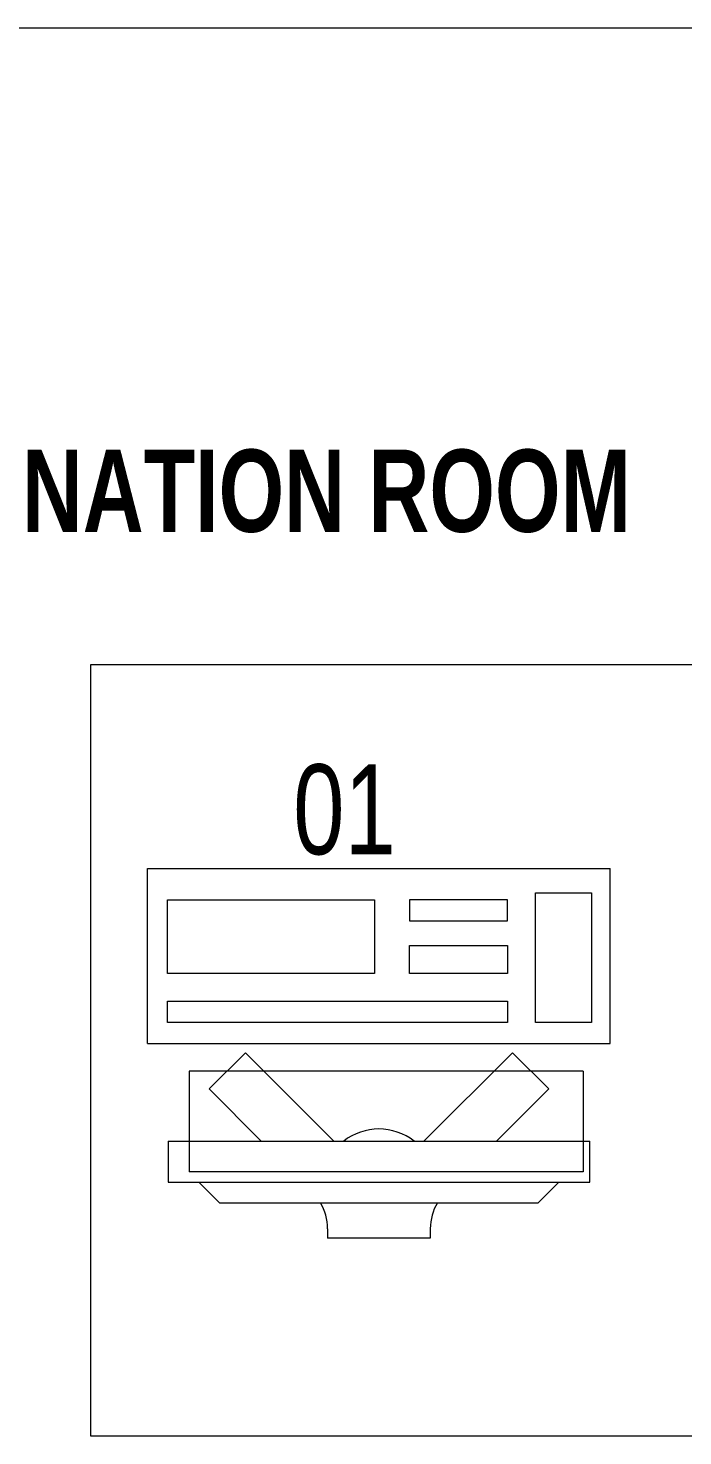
# Model space of a CAD drawing. Header units: millimetres. Extents: x -160614 to 59925, y -157025 to 0.
# Drawn here: x -30768 to -30131, y -110602 to -109233 of the extents above; entities that cross this region are included whole.
import ezdxf

# ---------------------------------------------------------------- set-up
doc = ezdxf.new("R2010")
doc.units = ezdxf.units.MM
doc.header["$LTSCALE"] = 8
for name, color, linetype, lineweight in [('72_EGR_BASE_TEXT', 9, 'Continuous', 5), ('72_EGR_EQP_TAG', 9, 'Continuous', 5), ('LOADING', 9, 'Continuous', 5), ('Walls', 9, 'Continuous', 5)]:
    doc.layers.add(name, color=color, linetype=linetype, lineweight=lineweight)
doc.styles.add('X3G_ENTITY_257CFD', font='swisscl.ttf', dxfattribs={"height": 200})
doc.styles.add('X3G_ENTITY_9EC9', font='swisscl.ttf', dxfattribs={"height": 0.2})

# ---------------------------------------------------------------- blocks, each defined once
blk = doc.blocks.new('ITCWLS1-P')
at = {"layer": 'LOADING'}
for p, q in [((-0.17, 0.45), (-0.17, 0)), ((-0.17, 0.45), (0, 0.45)), ((0, 0.45), (0, 0)), ((-0.2651, 0.43, 0), (-0.3051, 0.43, 0)), ((-0.3051, 0.43, 0), (-0.3051, 0.02, 0)), ((-0.2651, 0.43, 0), (-0.2651, 0.02, 0)), ((-0.1496, 0.4305), (-0.1291, 0.4305)), ((-0.1291, 0.4305), (-0.1291, 0.4089)), ((-0.3251, 0.38, 0), (-0.3051, 0.4, 0)), ((-0.197, 0.4094), (-0.295, 0.4094)), ((-0.295, 0.0264), (-0.295, 0.4094)), ((-0.197, 0.0264), (-0.197, 0.4094)), ((-0.3251, 0.38, 0), (-0.3251, 0.07, 0)), ((-0.3503, 0.275), (-0.3596, 0.275)), ((-0.3596, 0.175), (-0.3596, 0.275)), ((-0.3503, 0.175), (-0.3596, 0.175)), ((-0.3251, 0.07, 0), (-0.3051, 0.05, 0)), ((-0.3051, 0.02, 0), (-0.2651, 0.02, 0)), ((-0.197, 0.0264), (-0.295, 0.0264)), ((-0.17, 0), (0, 0))]:
    blk.add_line(p, q, dxfattribs=at)
at = {"layer": 'LOADING', "extrusion": (2.48281e-10, 3.18408e-10, -1)}
for p, q in [((-0.2651, 0.3395), (-0.2144, 0.3902)), ((-0.1791, 0.3548), (-0.2144, 0.3902)), ((-0.2651, 0.2688), (-0.1791, 0.3548))]:
    blk.add_line(p, q, dxfattribs=at)
at = {"layer": 'LOADING', "extrusion": (2.48281e-10, -3.18408e-10, -1)}
for p, q in [((-0.2651, 0.1812), (-0.1791, 0.0952)), ((-0.2651, 0.1105), (-0.2144, 0.0598)), ((-0.1791, 0.0952), (-0.2144, 0.0598))]:
    blk.add_line(p, q, dxfattribs=at)
at = {"layer": 'LOADING'}
for points in [[(-0.1291, 0.4089), (-0.1291, 0.1), (-0.1496, 0.1), (-0.1496, 0.4305)], [(-0.1496, 0.1), (-0.1496, 0.1), (-0.1496, 0.1), (-0.1496, 0.1), (-0.1496, 0.1), (-0.1496, 0.1), (-0.1496, 0.1), (-0.1496, 0.1), (-0.1496, 0.1)], [(-0.1496, 0.1), (-0.1496, 0.1), (-0.1496, 0.1), (-0.1496, 0.1), (-0.1496, 0.1), (-0.1496, 0.1), (-0.1496, 0.1), (-0.1496, 0.1), (-0.1496, 0.1), (-0.1496, 0.1), (-0.1496, 0.1), (-0.1496, 0.1), (-0.1496, 0.1), (-0.1496, 0.1), (-0.1496, 0.1), (-0.1496, 0.1), (-0.1496, 0.1), (-0.1496, 0.1)], [(-0.1496, 0.1), (-0.1496, 0.1), (-0.1496, 0.1), (-0.1496, 0.1), (-0.1496, 0.1), (-0.1496, 0.1), (-0.1496, 0.1), (-0.1496, 0.1), (-0.1496, 0.1), (-0.1496, 0.1)], [(-0.1496, 0.1), (-0.1496, 0.1), (-0.1496, 0.1), (-0.1496, 0.1), (-0.1496, 0.1), (-0.1496, 0.1), (-0.1496, 0.1)], [(-0.1496, 0.1), (-0.1496, 0.1), (-0.1496, 0.1), (-0.1496, 0.1), (-0.1496, 0.1), (-0.1496, 0.1), (-0.1496, 0.1), (-0.1496, 0.1), (-0.1496, 0.1), (-0.1496, 0.1)], [(-0.1496, 0.1), (-0.1496, 0.1), (-0.1496, 0.1), (-0.1496, 0.1), (-0.1496, 0.1), (-0.1496, 0.1), (-0.1496, 0.1), (-0.1496, 0.1), (-0.1496, 0.1), (-0.1496, 0.1), (-0.1496, 0.1), (-0.1496, 0.1), (-0.1496, 0.1), (-0.1496, 0.1), (-0.1496, 0.1)], [(-0.1496, 0.1), (-0.1496, 0.1), (-0.1496, 0.1), (-0.1496, 0.1), (-0.1496, 0.1), (-0.1496, 0.1), (-0.1496, 0.1), (-0.1496, 0.1), (-0.1496, 0.1), (-0.1496, 0.1)], [(-0.1496, 0.1), (-0.1496, 0.1), (-0.1496, 0.1), (-0.1496, 0.1), (-0.1496, 0.1), (-0.1496, 0.1), (-0.1496, 0.1), (-0.1496, 0.1), (-0.1496, 0.1), (-0.1496, 0.1)], [(-0.1496, 0.1), (-0.1496, 0.1), (-0.1496, 0.1), (-0.1496, 0.1), (-0.1496, 0.1), (-0.1496, 0.1), (-0.1496, 0.1), (-0.1496, 0.1), (-0.1496, 0.1), (-0.1496, 0.1), (-0.1496, 0.1), (-0.1496, 0.1), (-0.1496, 0.1), (-0.1496, 0.1), (-0.1496, 0.1), (-0.1496, 0.1), (-0.1496, 0.1), (-0.1496, 0.1), (-0.1496, 0.1), (-0.1496, 0.1), (-0.1496, 0.1), (-0.1496, 0.1), (-0.1496, 0.1), (-0.1496, 0.1), (-0.1496, 0.1), (-0.1496, 0.1), (-0.1496, 0.1), (-0.1496, 0.1), (-0.1496, 0.1), (-0.1496, 0.1), (-0.1496, 0.1), (-0.1496, 0.1), (-0.1496, 0.1), (-0.1496, 0.1), (-0.1496, 0.1), (-0.1496, 0.1), (-0.1496, 0.1), (-0.1496, 0.1), (-0.1496, 0.1), (-0.1496, 0.1), (-0.1496, 0.1), (-0.1496, 0.1), (-0.1496, 0.1), (-0.1496, 0.1), (-0.1496, 0.1), (-0.1496, 0.1), (-0.1496, 0.1), (-0.1496, 0.1), (-0.1496, 0.1), (-0.1496, 0.1), (-0.1496, 0.1), (-0.1496, 0.1), (-0.1496, 0.1), (-0.1496, 0.1)], [(-0.1496, 0.1), (-0.1496, 0.1), (-0.1496, 0.1), (-0.1496, 0.1), (-0.1496, 0.1), (-0.1496, 0.1), (-0.1496, 0.1), (-0.1496, 0.1), (-0.1496, 0.1), (-0.1496, 0.1), (-0.1496, 0.1), (-0.1496, 0.1), (-0.1496, 0.1), (-0.1496, 0.1), (-0.1496, 0.1), (-0.1496, 0.1), (-0.1496, 0.1), (-0.1496, 0.1), (-0.1496, 0.1), (-0.1496, 0.1), (-0.1496, 0.1), (-0.1496, 0.1), (-0.1496, 0.1), (-0.1496, 0.1), (-0.1496, 0.1), (-0.1496, 0.1), (-0.1496, 0.1), (-0.1496, 0.1), (-0.1496, 0.1), (-0.1496, 0.1), (-0.1496, 0.1), (-0.1496, 0.1), (-0.1496, 0.1), (-0.1496, 0.1), (-0.1496, 0.1), (-0.1496, 0.1), (-0.1496, 0.1), (-0.1496, 0.1), (-0.1496, 0.1), (-0.1496, 0.1), (-0.1496, 0.1), (-0.1496, 0.1), (-0.1496, 0.1), (-0.1496, 0.1), (-0.1496, 0.1), (-0.1496, 0.1), (-0.1496, 0.1), (-0.1496, 0.1), (-0.1496, 0.1), (-0.1496, 0.1), (-0.1496, 0.1), (-0.1496, 0.1), (-0.1496, 0.1), (-0.1496, 0.1), (-0.1496, 0.1), (-0.1496, 0.1), (-0.1496, 0.1), (-0.1496, 0.1), (-0.1496, 0.1), (-0.1496, 0.1), (-0.1496, 0.1), (-0.1496, 0.1), (-0.1496, 0.1), (-0.1496, 0.1), (-0.1496, 0.1), (-0.1496, 0.1), (-0.1496, 0.1), (-0.1496, 0.1), (-0.1496, 0.1), (-0.1496, 0.1), (-0.1496, 0.1), (-0.1496, 0.1), (-0.1496, 0.1), (-0.1496, 0.1), (-0.1496, 0.1), (-0.1496, 0.1), (-0.1496, 0.1), (-0.1496, 0.1), (-0.1496, 0.1), (-0.1496, 0.1), (-0.1496, 0.1), (-0.1496, 0.1), (-0.1496, 0.1), (-0.1496, 0.1), (-0.1496, 0.1), (-0.1496, 0.1), (-0.1496, 0.1), (-0.1496, 0.1), (-0.1496, 0.1)], [(-0.1496, 0.1), (-0.1496, 0.1), (-0.1496, 0.1), (-0.1496, 0.1), (-0.1496, 0.1), (-0.1496, 0.1), (-0.1496, 0.1), (-0.1496, 0.1), (-0.1496, 0.1), (-0.1496, 0.1), (-0.1496, 0.1), (-0.1496, 0.1)], [(-0.1496, 0.1), (-0.1496, 0.1), (-0.1496, 0.1), (-0.1496, 0.1), (-0.1496, 0.1), (-0.1496, 0.1), (-0.1496, 0.1)], [(-0.1496, 0.1), (-0.1496, 0.1), (-0.1496, 0.1), (-0.1496, 0.1), (-0.1496, 0.1), (-0.1496, 0.1), (-0.1496, 0.1), (-0.1496, 0.1), (-0.1496, 0.1), (-0.1496, 0.1), (-0.1496, 0.1), (-0.1496, 0.1), (-0.1496, 0.1), (-0.1496, 0.1), (-0.1496, 0.1), (-0.1496, 0.1), (-0.1496, 0.1)], [(-0.1496, 0.1), (-0.1496, 0.1), (-0.1496, 0.1), (-0.1496, 0.1), (-0.1496, 0.1), (-0.1496, 0.1), (-0.1496, 0.1), (-0.1496, 0.1), (-0.1496, 0.1), (-0.1496, 0.1), (-0.1496, 0.1), (-0.1496, 0.1), (-0.1496, 0.1), (-0.1496, 0.1), (-0.1496, 0.1), (-0.1496, 0.1), (-0.1496, 0.1), (-0.1496, 0.1), (-0.1496, 0.1), (-0.1496, 0.1), (-0.1496, 0.1), (-0.1496, 0.1), (-0.1496, 0.1), (-0.1496, 0.1), (-0.1496, 0.1), (-0.1496, 0.1), (-0.1496, 0.1), (-0.1496, 0.1), (-0.1496, 0.1), (-0.1496, 0.1), (-0.1496, 0.1), (-0.1496, 0.1), (-0.1496, 0.1), (-0.1496, 0.1), (-0.1496, 0.1), (-0.1496, 0.1), (-0.1496, 0.1), (-0.1496, 0.1), (-0.1496, 0.1), (-0.1496, 0.1), (-0.1496, 0.1), (-0.1496, 0.1), (-0.1496, 0.1), (-0.1496, 0.1), (-0.1496, 0.1), (-0.1496, 0.1), (-0.1496, 0.1), (-0.1496, 0.1), (-0.1496, 0.1), (-0.1496, 0.1), (-0.1496, 0.1), (-0.1496, 0.1), (-0.1496, 0.1), (-0.1496, 0.1), (-0.1496, 0.1), (-0.1496, 0.1), (-0.1496, 0.1), (-0.1496, 0.1), (-0.1496, 0.1), (-0.1496, 0.1), (-0.1496, 0.1), (-0.1496, 0.1), (-0.1496, 0.1), (-0.1496, 0.1), (-0.1496, 0.1), (-0.1496, 0.1), (-0.1496, 0.1), (-0.1496, 0.1), (-0.1496, 0.1), (-0.1496, 0.1), (-0.1496, 0.1), (-0.1496, 0.1), (-0.1496, 0.1), (-0.1496, 0.1), (-0.1496, 0.1), (-0.1496, 0.1), (-0.1496, 0.1), (-0.1496, 0.1), (-0.1496, 0.1), (-0.1496, 0.1), (-0.1496, 0.1), (-0.1496, 0.1), (-0.1496, 0.1), (-0.1496, 0.1), (-0.1496, 0.1), (-0.1496, 0.1), (-0.1496, 0.1), (-0.1496, 0.1), (-0.1496, 0.1), (-0.1496, 0.1), (-0.1496, 0.1), (-0.1496, 0.1), (-0.1496, 0.1), (-0.1496, 0.1), (-0.1496, 0.1), (-0.1496, 0.1), (-0.1496, 0.1), (-0.1496, 0.1), (-0.1496, 0.1), (-0.1496, 0.1), (-0.1496, 0.1), (-0.1496, 0.1), (-0.1496, 0.1), (-0.1496, 0.1), (-0.1496, 0.1), (-0.1496, 0.1), (-0.1496, 0.1), (-0.1496, 0.1), (-0.1496, 0.1), (-0.1496, 0.1), (-0.1496, 0.1)], [(-0.1496, 0.1), (-0.1496, 0.1), (-0.1496, 0.1), (-0.1496, 0.1), (-0.1496, 0.1), (-0.1496, 0.1), (-0.1496, 0.1), (-0.1496, 0.1)]]:
    blk.add_lwpolyline(points, dxfattribs=at)
for points in [[(-0.1019, 0.4305), (-0.0304, 0.4305), (-0.0304, 0.2294), (-0.1019, 0.2294)], [(-0.1019, 0.1954), (-0.0747, 0.1954), (-0.0747, 0.1), (-0.1019, 0.1)], [(-0.0304, 0.1954), (-0.0508, 0.1954), (-0.0508, 0.1), (-0.0304, 0.1)], [(-0.1496, 0.1), (-0.1496, 0.1), (-0.1496, 0.1), (-0.1496, 0.1), (-0.1496, 0.1), (-0.1496, 0.1), (-0.1496, 0.1), (-0.1496, 0.1), (-0.1496, 0.1), (-0.1496, 0.1), (-0.1496, 0.1), (-0.1496, 0.1), (-0.1496, 0.1), (-0.1496, 0.1), (-0.1496, 0.1), (-0.1496, 0.1), (-0.1496, 0.1), (-0.1496, 0.1), (-0.1496, 0.1), (-0.1496, 0.1), (-0.1496, 0.1), (-0.1496, 0.1), (-0.1496, 0.1), (-0.1496, 0.1), (-0.1496, 0.1), (-0.1496, 0.1), (-0.1496, 0.1), (-0.1496, 0.1), (-0.1496, 0.1), (-0.1496, 0.1), (-0.1496, 0.1), (-0.1496, 0.1), (-0.1496, 0.1), (-0.1496, 0.1), (-0.1496, 0.1), (-0.1496, 0.1), (-0.1496, 0.1), (-0.1496, 0.1), (-0.1496, 0.1), (-0.1496, 0.1), (-0.1496, 0.1), (-0.1496, 0.1), (-0.1496, 0.1), (-0.1496, 0.1), (-0.1496, 0.1), (-0.1496, 0.1), (-0.1496, 0.1), (-0.1496, 0.1), (-0.1496, 0.1), (-0.1496, 0.1), (-0.1496, 0.1), (-0.1496, 0.1), (-0.1496, 0.1), (-0.1496, 0.1), (-0.1496, 0.1), (-0.1496, 0.1), (-0.1496, 0.1), (-0.1496, 0.1), (-0.1496, 0.1), (-0.1496, 0.1), (-0.1496, 0.1), (-0.1496, 0.1), (-0.1496, 0.1), (-0.1496, 0.1), (-0.1496, 0.1), (-0.1496, 0.1), (-0.1496, 0.1), (-0.1496, 0.1), (-0.1496, 0.1), (-0.1496, 0.1), (-0.1496, 0.1), (-0.1496, 0.1), (-0.1496, 0.1), (-0.1496, 0.1), (-0.1496, 0.1), (-0.1496, 0.1), (-0.1496, 0.1), (-0.1496, 0.1), (-0.1496, 0.1), (-0.1496, 0.1), (-0.1496, 0.1), (-0.1496, 0.1), (-0.1496, 0.1), (-0.1496, 0.1), (-0.1496, 0.1), (-0.1496, 0.1), (-0.1496, 0.1), (-0.1496, 0.1), (-0.1496, 0.1), (-0.1496, 0.1), (-0.1496, 0.1), (-0.1496, 0.1), (-0.1496, 0.1), (-0.1496, 0.1), (-0.1496, 0.1), (-0.1496, 0.1), (-0.1496, 0.1), (-0.1496, 0.1), (-0.1496, 0.1), (-0.1496, 0.1), (-0.1496, 0.1), (-0.1496, 0.1), (-0.1496, 0.1), (-0.1496, 0.1), (-0.1496, 0.1), (-0.1496, 0.1), (-0.1496, 0.1), (-0.1496, 0.1), (-0.1496, 0.1), (-0.1496, 0.1), (-0.1496, 0.1), (-0.1496, 0.1), (-0.1496, 0.1), (-0.1496, 0.1), (-0.1496, 0.1), (-0.1496, 0.1), (-0.1496, 0.1), (-0.1496, 0.1), (-0.1496, 0.1), (-0.1496, 0.1), (-0.1496, 0.1), (-0.1496, 0.1), (-0.1496, 0.1), (-0.1496, 0.1), (-0.1496, 0.1), (-0.1496, 0.1), (-0.1496, 0.1), (-0.1496, 0.1), (-0.1496, 0.1), (-0.1496, 0.1), (-0.1496, 0.1), (-0.1496, 0.1), (-0.1496, 0.1), (-0.1496, 0.1), (-0.1496, 0.1), (-0.1496, 0.1), (-0.1496, 0.1), (-0.1496, 0.1), (-0.1496, 0.1), (-0.1496, 0.1), (-0.1496, 0.1), (-0.1496, 0.1), (-0.1496, 0.1), (-0.1496, 0.1), (-0.1496, 0.1), (-0.1496, 0.1), (-0.1496, 0.1), (-0.1496, 0.1), (-0.1496, 0.1), (-0.1496, 0.1), (-0.1496, 0.1), (-0.1496, 0.1), (-0.1496, 0.1), (-0.1496, 0.1), (-0.1496, 0.1), (-0.1496, 0.1), (-0.1496, 0.1), (-0.1496, 0.1), (-0.1496, 0.1), (-0.1496, 0.1), (-0.1496, 0.1), (-0.1496, 0.1), (-0.1496, 0.1), (-0.1496, 0.1), (-0.1496, 0.1), (-0.1496, 0.1), (-0.1496, 0.1), (-0.1496, 0.1), (-0.1496, 0.1), (-0.1496, 0.1), (-0.1496, 0.1), (-0.1496, 0.1), (-0.1496, 0.1), (-0.1496, 0.1), (-0.1496, 0.1), (-0.1496, 0.1), (-0.1496, 0.1), (-0.1496, 0.1), (-0.1496, 0.1), (-0.1496, 0.1), (-0.1496, 0.1), (-0.1496, 0.1), (-0.1496, 0.1), (-0.1496, 0.1), (-0.1496, 0.1), (-0.1496, 0.1), (-0.1496, 0.1), (-0.1496, 0.1), (-0.1496, 0.1), (-0.1496, 0.1), (-0.1496, 0.1), (-0.1496, 0.1), (-0.1496, 0.1), (-0.1496, 0.1), (-0.1496, 0.1), (-0.1496, 0.1), (-0.1496, 0.1), (-0.1496, 0.1), (-0.1496, 0.1), (-0.1496, 0.1), (-0.1496, 0.1), (-0.1496, 0.1), (-0.1496, 0.1), (-0.1496, 0.1), (-0.1496, 0.1), (-0.1496, 0.1), (-0.1496, 0.1), (-0.1496, 0.1), (-0.1496, 0.1), (-0.1496, 0.1), (-0.1496, 0.1), (-0.1496, 0.1), (-0.1496, 0.1), (-0.1496, 0.1), (-0.1496, 0.1), (-0.1496, 0.1), (-0.1496, 0.1), (-0.1496, 0.1), (-0.1496, 0.1), (-0.1496, 0.1), (-0.1496, 0.1), (-0.1496, 0.1), (-0.1496, 0.1), (-0.1496, 0.1), (-0.1496, 0.1), (-0.1496, 0.1), (-0.1496, 0.1), (-0.1496, 0.1), (-0.1496, 0.1), (-0.1496, 0.1), (-0.1496, 0.1), (-0.1496, 0.1), (-0.1496, 0.1), (-0.1496, 0.1), (-0.1496, 0.1), (-0.1496, 0.1), (-0.1496, 0.1), (-0.1496, 0.1), (-0.1496, 0.1), (-0.1496, 0.1), (-0.1496, 0.1), (-0.1496, 0.1), (-0.1496, 0.1), (-0.1496, 0.1), (-0.1496, 0.1), (-0.1496, 0.1), (-0.1496, 0.1), (-0.1496, 0.1), (-0.1496, 0.1), (-0.1496, 0.1), (-0.1496, 0.1), (-0.1496, 0.1), (-0.1496, 0.1), (-0.1496, 0.1), (-0.1496, 0.1), (-0.1496, 0.1), (-0.1496, 0.1), (-0.1496, 0.1), (-0.1496, 0.1), (-0.1496, 0.1), (-0.1496, 0.1), (-0.1496, 0.1), (-0.1496, 0.1), (-0.1496, 0.1), (-0.1496, 0.1), (-0.1496, 0.1), (-0.1496, 0.1), (-0.1496, 0.1), (-0.1496, 0.1), (-0.1496, 0.1), (-0.1496, 0.1), (-0.1496, 0.1), (-0.1496, 0.1), (-0.1496, 0.1), (-0.1496, 0.1), (-0.1496, 0.1), (-0.1496, 0.1)], [(-0.1496, 0.1), (-0.1496, 0.1), (-0.1496, 0.1), (-0.1496, 0.1), (-0.1496, 0.1), (-0.1496, 0.1), (-0.1496, 0.1), (-0.1496, 0.1), (-0.1496, 0.1), (-0.1496, 0.1), (-0.1496, 0.1), (-0.1496, 0.1), (-0.1496, 0.1), (-0.1496, 0.1), (-0.1496, 0.1), (-0.1496, 0.1), (-0.1496, 0.1), (-0.1496, 0.1), (-0.1496, 0.1), (-0.1496, 0.1), (-0.1496, 0.1), (-0.1496, 0.1), (-0.1496, 0.1), (-0.1496, 0.1), (-0.1496, 0.1), (-0.1496, 0.1), (-0.1496, 0.1), (-0.1496, 0.1), (-0.1496, 0.1), (-0.1496, 0.1), (-0.1496, 0.1), (-0.1496, 0.1), (-0.1496, 0.1), (-0.1496, 0.1), (-0.1496, 0.1), (-0.1496, 0.1), (-0.1496, 0.1), (-0.1496, 0.1), (-0.1496, 0.1), (-0.1496, 0.1), (-0.1496, 0.1), (-0.1496, 0.1), (-0.1496, 0.1), (-0.1496, 0.1), (-0.1496, 0.1), (-0.1496, 0.1), (-0.1496, 0.1), (-0.1496, 0.1), (-0.1496, 0.1), (-0.1496, 0.1), (-0.1496, 0.1), (-0.1496, 0.1), (-0.1496, 0.1), (-0.1496, 0.1), (-0.1496, 0.1), (-0.1496, 0.1), (-0.1496, 0.1), (-0.1496, 0.1), (-0.1496, 0.1), (-0.1496, 0.1), (-0.1496, 0.1), (-0.1496, 0.1), (-0.1496, 0.1), (-0.1496, 0.1), (-0.1496, 0.1), (-0.1496, 0.1), (-0.1496, 0.1), (-0.1496, 0.1), (-0.1496, 0.1), (-0.1496, 0.1), (-0.1496, 0.1), (-0.1496, 0.1), (-0.1496, 0.1), (-0.1496, 0.1), (-0.1496, 0.1), (-0.1496, 0.1), (-0.1496, 0.1), (-0.1496, 0.1), (-0.1496, 0.1), (-0.1496, 0.1), (-0.1496, 0.1), (-0.1496, 0.1), (-0.1496, 0.1), (-0.1496, 0.1), (-0.1496, 0.1), (-0.1496, 0.1), (-0.1496, 0.1), (-0.1496, 0.1), (-0.1496, 0.1), (-0.1496, 0.1), (-0.1496, 0.1), (-0.1496, 0.1), (-0.1496, 0.1), (-0.1496, 0.1), (-0.1496, 0.1), (-0.1496, 0.1), (-0.1496, 0.1), (-0.1496, 0.1), (-0.1496, 0.1), (-0.1496, 0.1), (-0.1496, 0.1), (-0.1496, 0.1), (-0.1496, 0.1), (-0.1496, 0.1), (-0.1496, 0.1), (-0.1496, 0.1), (-0.1496, 0.1), (-0.1496, 0.1), (-0.1496, 0.1), (-0.1496, 0.1), (-0.1496, 0.1), (-0.1496, 0.1), (-0.1496, 0.1), (-0.1496, 0.1), (-0.1496, 0.1), (-0.1496, 0.1), (-0.1496, 0.1), (-0.1496, 0.1), (-0.1496, 0.1), (-0.1496, 0.1), (-0.1496, 0.1), (-0.1496, 0.1), (-0.1496, 0.1), (-0.1496, 0.1), (-0.1496, 0.1), (-0.1496, 0.1), (-0.1496, 0.1), (-0.1496, 0.1), (-0.1496, 0.1), (-0.1496, 0.1), (-0.1496, 0.1), (-0.1496, 0.1), (-0.1496, 0.1), (-0.1496, 0.1), (-0.1496, 0.1), (-0.1496, 0.1), (-0.1496, 0.1), (-0.1496, 0.1), (-0.1496, 0.1), (-0.1496, 0.1), (-0.1496, 0.1), (-0.1496, 0.1), (-0.1496, 0.1), (-0.1496, 0.1), (-0.1496, 0.1), (-0.1496, 0.1), (-0.1496, 0.1), (-0.1496, 0.1), (-0.1496, 0.1), (-0.1496, 0.1), (-0.1496, 0.1), (-0.1496, 0.1), (-0.1496, 0.1), (-0.1496, 0.1), (-0.1496, 0.1), (-0.1496, 0.1), (-0.1496, 0.1), (-0.1496, 0.1), (-0.1496, 0.1), (-0.1496, 0.1), (-0.1496, 0.1), (-0.1496, 0.1), (-0.1496, 0.1), (-0.1496, 0.1), (-0.1496, 0.1), (-0.1496, 0.1), (-0.1496, 0.1), (-0.1496, 0.1), (-0.1496, 0.1), (-0.1496, 0.1), (-0.1496, 0.1), (-0.1496, 0.1), (-0.1496, 0.1), (-0.1496, 0.1), (-0.1496, 0.1), (-0.1496, 0.1), (-0.1496, 0.1), (-0.1496, 0.1), (-0.1496, 0.1), (-0.1496, 0.1), (-0.1496, 0.1), (-0.1496, 0.1), (-0.1496, 0.1), (-0.1496, 0.1), (-0.1496, 0.1), (-0.1496, 0.1), (-0.1496, 0.1), (-0.1496, 0.1), (-0.1496, 0.1), (-0.1496, 0.1), (-0.1496, 0.1), (-0.1496, 0.1), (-0.1496, 0.1), (-0.1496, 0.1), (-0.1496, 0.1), (-0.1496, 0.1), (-0.1496, 0.1), (-0.1496, 0.1), (-0.1496, 0.1), (-0.1496, 0.1), (-0.1496, 0.1), (-0.1496, 0.1), (-0.1496, 0.1), (-0.1496, 0.1), (-0.1496, 0.1), (-0.1496, 0.1), (-0.1496, 0.1), (-0.1496, 0.1), (-0.1496, 0.1), (-0.1496, 0.1), (-0.1496, 0.1), (-0.1496, 0.1), (-0.1496, 0.1), (-0.1496, 0.1)], [(-0.1496, 0.1), (-0.1496, 0.1), (-0.1496, 0.1), (-0.1496, 0.1), (-0.1496, 0.1), (-0.1496, 0.1), (-0.1496, 0.1), (-0.1496, 0.1), (-0.1496, 0.1), (-0.1496, 0.1), (-0.1496, 0.1), (-0.1496, 0.1), (-0.1496, 0.1), (-0.1496, 0.1), (-0.1496, 0.1), (-0.1496, 0.1), (-0.1496, 0.1), (-0.1496, 0.1), (-0.1496, 0.1), (-0.1496, 0.1), (-0.1496, 0.1), (-0.1496, 0.1), (-0.1496, 0.1), (-0.1496, 0.1), (-0.1496, 0.1), (-0.1496, 0.1), (-0.1496, 0.1), (-0.1496, 0.1), (-0.1496, 0.1), (-0.1496, 0.1), (-0.1496, 0.1), (-0.1496, 0.1), (-0.1496, 0.1), (-0.1496, 0.1), (-0.1496, 0.1), (-0.1496, 0.1), (-0.1496, 0.1), (-0.1496, 0.1), (-0.1496, 0.1), (-0.1496, 0.1), (-0.1496, 0.1), (-0.1496, 0.1), (-0.1496, 0.1), (-0.1496, 0.1), (-0.1496, 0.1), (-0.1496, 0.1), (-0.1496, 0.1), (-0.1496, 0.1), (-0.1496, 0.1), (-0.1496, 0.1), (-0.1496, 0.1), (-0.1496, 0.1), (-0.1496, 0.1), (-0.1496, 0.1), (-0.1496, 0.1), (-0.1496, 0.1), (-0.1496, 0.1), (-0.1496, 0.1), (-0.1496, 0.1), (-0.1496, 0.1), (-0.1496, 0.1), (-0.1496, 0.1), (-0.1496, 0.1), (-0.1496, 0.1), (-0.1496, 0.1), (-0.1496, 0.1), (-0.1496, 0.1), (-0.1496, 0.1), (-0.1496, 0.1), (-0.1496, 0.1), (-0.1496, 0.1), (-0.1496, 0.1), (-0.1496, 0.1), (-0.1496, 0.1), (-0.1496, 0.1), (-0.1496, 0.1), (-0.1496, 0.1), (-0.1496, 0.1), (-0.1496, 0.1), (-0.1496, 0.1), (-0.1496, 0.1), (-0.1496, 0.1), (-0.1496, 0.1), (-0.1496, 0.1), (-0.1496, 0.1), (-0.1496, 0.1), (-0.1496, 0.1), (-0.1496, 0.1), (-0.1496, 0.1), (-0.1496, 0.1), (-0.1496, 0.1), (-0.1496, 0.1), (-0.1496, 0.1), (-0.1496, 0.1), (-0.1496, 0.1), (-0.1496, 0.1), (-0.1496, 0.1), (-0.1496, 0.1), (-0.1496, 0.1), (-0.1496, 0.1), (-0.1496, 0.1), (-0.1496, 0.1), (-0.1496, 0.1), (-0.1496, 0.1), (-0.1496, 0.1), (-0.1496, 0.1), (-0.1496, 0.1), (-0.1496, 0.1), (-0.1496, 0.1), (-0.1496, 0.1), (-0.1496, 0.1), (-0.1496, 0.1), (-0.1496, 0.1), (-0.1496, 0.1), (-0.1496, 0.1), (-0.1496, 0.1), (-0.1496, 0.1), (-0.1496, 0.1), (-0.1496, 0.1), (-0.1496, 0.1), (-0.1496, 0.1), (-0.1496, 0.1), (-0.1496, 0.1), (-0.1496, 0.1), (-0.1496, 0.1), (-0.1496, 0.1), (-0.1496, 0.1), (-0.1496, 0.1), (-0.1496, 0.1), (-0.1496, 0.1), (-0.1496, 0.1), (-0.1496, 0.1), (-0.1496, 0.1), (-0.1496, 0.1), (-0.1496, 0.1), (-0.1496, 0.1), (-0.1496, 0.1), (-0.1496, 0.1), (-0.1496, 0.1), (-0.1496, 0.1), (-0.1496, 0.1), (-0.1496, 0.1), (-0.1496, 0.1), (-0.1496, 0.1), (-0.1496, 0.1), (-0.1496, 0.1), (-0.1496, 0.1), (-0.1496, 0.1), (-0.1496, 0.1), (-0.1496, 0.1), (-0.1496, 0.1), (-0.1496, 0.1), (-0.1496, 0.1), (-0.1496, 0.1), (-0.1496, 0.1), (-0.1496, 0.1), (-0.1496, 0.1), (-0.1496, 0.1), (-0.1496, 0.1), (-0.1496, 0.1), (-0.1496, 0.1), (-0.1496, 0.1), (-0.1496, 0.1), (-0.1496, 0.1), (-0.1496, 0.1), (-0.1496, 0.1), (-0.1496, 0.1), (-0.1496, 0.1), (-0.1496, 0.1), (-0.1496, 0.1), (-0.1496, 0.1), (-0.1496, 0.1), (-0.1496, 0.1), (-0.1496, 0.1), (-0.1496, 0.1), (-0.1496, 0.1), (-0.1496, 0.1), (-0.1496, 0.1), (-0.1496, 0.1), (-0.1496, 0.1), (-0.1496, 0.1), (-0.1496, 0.1), (-0.1496, 0.1), (-0.1496, 0.1), (-0.1496, 0.1), (-0.1496, 0.1), (-0.1496, 0.1), (-0.1496, 0.1), (-0.1496, 0.1), (-0.1496, 0.1), (-0.1496, 0.1), (-0.1496, 0.1), (-0.1496, 0.1), (-0.1496, 0.1), (-0.1496, 0.1), (-0.1496, 0.1), (-0.1496, 0.1), (-0.1496, 0.1), (-0.1496, 0.1), (-0.1496, 0.1), (-0.1496, 0.1), (-0.1496, 0.1), (-0.1496, 0.1), (-0.1496, 0.1), (-0.1496, 0.1), (-0.1496, 0.1), (-0.1496, 0.1), (-0.1496, 0.1), (-0.1496, 0.1), (-0.1496, 0.1), (-0.1496, 0.1), (-0.1496, 0.1), (-0.1496, 0.1), (-0.1496, 0.1), (-0.1496, 0.1), (-0.1496, 0.1), (-0.1496, 0.1), (-0.1496, 0.1), (-0.1496, 0.1)], [(-0.1496, 0.0727), (-0.0236, 0.0727), (-0.0236, 0.0182), (-0.1496, 0.0182)]]:
    blk.add_lwpolyline(points, close=True, dxfattribs=at)
for centre, radius, start, end in [((-0.3503, 0.325), 0.05, 270, 300.3093), ((-0.3089, 0.225), 0.0556, 321.9431, 38.0569), ((-0.3503, 0.125), 0.05, 59.6907, 90)]:
    blk.add_arc(centre, radius, start, end, dxfattribs=at)
blk = doc.blocks.new('1stF')
at = {"layer": 'LOADING', "color": 9, "elevation": 0.1}
blk.add_lwpolyline([(-30707.2, -109852), (-30707.2, -110602), (-29207.2, -110602), (-29207.2, -109852)], close=True, dxfattribs=at)
at = {"layer": 'Walls', "color": 9}
blk.add_line((-29152.3, -109232.6, 0.1), (-33352.3, -109232.6, 0.1), dxfattribs=at)
at = {"layer": 'LOADING', "color": 9, "extrusion": (-1.93992e-16, 8.01373e-06, 1), "xscale": 1000.000000000013, "yscale": 1000.000000000013, "zscale": 1000.000000000013, "rotation": 90.00000000000001}
blk.add_blockref('ITCWLS1-P', (-30201.8, -110050.2, -0.8), dxfattribs=at)
at = {"layer": '72_EGR_BASE_TEXT', "color": 9, "insert": (-31398.1, -109642.6, 0.1), "char_height": 80, "width": 4223.97, "attachment_point": 2, "style": 'X3G_ENTITY_9EC9'}
blk.add_mtext('{\\fSwis721 LtCn BT|b1|i0|c0|p34;EAR, NOSE, THROAT CONSULTATION / EXAMINATION ROOM}', dxfattribs=at)
at = {"layer": '72_EGR_EQP_TAG', "color": 9, "insert": (-30460.3, -109948.8), "char_height": 87.47, "attachment_point": 2, "style": 'X3G_ENTITY_257CFD'}
blk.add_mtext('01', dxfattribs=at)

msp = doc.modelspace()

# ---------------------------------------------------------------- block references
at = {"layer": '72_EGR_EQP_TAG'}
msp.add_blockref('1stF', (0, 0), dxfattribs=at)

doc.saveas('drawing.dxf')
